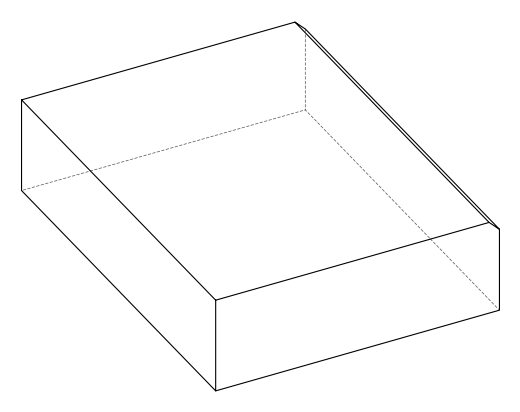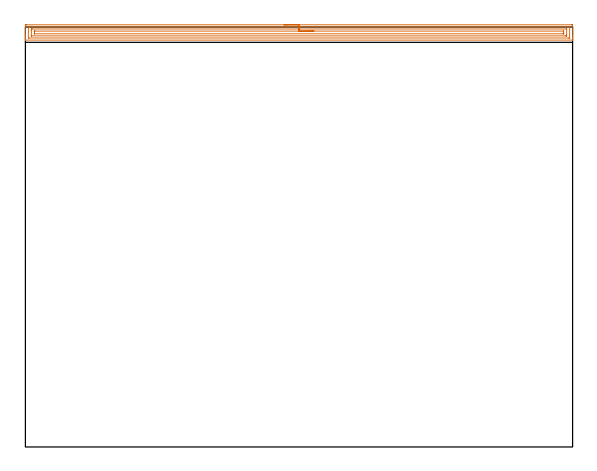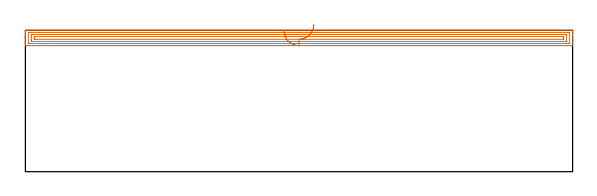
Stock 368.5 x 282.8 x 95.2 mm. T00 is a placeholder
(PLAN: 1 operations, 0 tool changes, 12 min)
(1 AREA_MILL | FG_CHAMFER_SURFACE | UGT0205_001 | 12.02 min | 19546 mm3)
(TOOL UGT0205_001 | Chamfer Mill 20 x 3 x 45 deg. | D20 FL50 Z2)
(OP 1 AREA_MILL)
G17 G21 G94 G90
T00 M6
G54
G17 G0 G90 X174.25 Y284.3 S1061 M3
G43 Z105.2 H0
Z94.9
G94 G1 X174.288 Z94.028 F250.
X174.402 Z93.164
X174.591 Z92.312
X174.853 Z91.48
X175.187 Z90.674
X175.59 Z89.9
X176.059 Z89.164
X176.59 Z88.472
X177.179 Z87.829
X177.822 Z87.24
X178.514 Z86.709
X179.25 Z86.24
X180.024 Z85.837
X180.83 Z85.503
X181.662 Z85.241
X182.514 Z85.052
X183.378 Z84.938
X184.25 Z84.9
X367.879
X368.426 Y284.295 Z84.903
X368.49 Y284.292 Z84.906
X368.5 Y284.222 Z84.975
Y276.966 Z92.229
Y276.433 Z92.764
Y276.092 Z93.104
Y275.559 Z93.637
Y275.218 Z93.977
Y274.536 Z94.664
Y274.268 Z94.931
X368.497 Y274.132 Z95.06
X368.49 Y274.002 Z95.188
X368.326 Y274. Z95.2
X0.174
X0.01 Y274.002 Z95.188
X0.003 Y274.132 Z95.06
X0. Y274.269 Z94.931
Y274.536 Z94.664
Y275.218 Z93.977
Y276.433 Z92.764
Y276.966 Z92.229
Y283.689 Z85.508
X0.004 Y283.956 Z85.242
X0.01 Y284.293 Z84.904
X0.272 Y284.297 Z84.902
X0.621 Y284.3 Z84.9
X184.25
Y282.886 Z86.314
X366.293 Y282.885 Z86.315
X366.445 Y282.883 Z86.317
X366.481 Y282.88 Z86.32
X366.49 Y282.878 Z86.322
X366.494 Y282.868 Z86.332
X366.497 Y282.837 Z86.363
X366.5 Y282.683 Z86.517
Y275.693 Z93.507
X366.497 Y275.559 Z93.641
X366.493 Y275.453 Z93.747
X366.49 Y275.424 Z93.776
X366.479 Y275.421 Z93.779
X366.438 Y275.419 Z93.781
X366.092 Y275.415 Z93.785
X2.207
X2.055 Y275.417 Z93.783
X2.019 Y275.42 Z93.78
X2.01 Y275.422 Z93.778
X2.006 Y275.432 Z93.768
X2.003 Y275.463 Z93.737
X2. Y275.617 Z93.583
Y282.607 Z86.593
X2.003 Y282.741 Z86.459
X2.007 Y282.847 Z86.353
X2.01 Y282.876 Z86.324
X2.021 Y282.879 Z86.321
X2.062 Y282.881 Z86.319
X2.408 Y282.885 Z86.315
X184.25 Y282.886 Z86.314
Y281.472 Z87.728
X364.165 Y281.471 Z87.729
X364.305 Y281.47 Z87.73
X364.444 Y281.467 Z87.733
X364.478 Y281.465 Z87.735
X364.49 Y281.447 Z87.753
X364.496 Y281.398 Z87.802
X364.498 Y281.334 Z87.866
X364.5 Y281.143 Z88.057
Y277.839 Z91.361
Y277.648 Z91.552
X364.494 Y276.966 Z92.234
X364.49 Y276.871 Z92.329
X364.483 Y276.835 Z92.365
X364.441 Y276.832 Z92.368
X364.305 Y276.83 Z92.37
X363.551 Y276.828 Z92.372
X4.335 Y276.829 Z92.371
X4.195 Y276.83 Z92.37
X4.056 Y276.833 Z92.367
X4.022 Y276.835 Z92.365
X4.01 Y276.853 Z92.347
X4.005 Y276.902 Z92.298
X4.002 Y276.966 Z92.234
X4. Y277.156 Z92.044
Y280.461 Z88.739
Y280.652 Z88.548
X4.006 Y281.334 Z87.866
X4.01 Y281.429 Z87.771
X4.017 Y281.465 Z87.735
X4.059 Y281.468 Z87.732
X4.195 Y281.47 Z87.73
X4.949 Y281.471 Z87.729
X184.25 Y281.472 Z87.728
Y280.057 Z89.143
X362.358
X362.405 Y280.056 Z89.144
X362.454 Y280.054 Z89.146
X362.487 Y280.051 Z89.149
X362.49 Y280.01 Z89.19
X362.5 Y279.604 Z89.596
Y278.73 Z90.47
X362.497 Y278.285 Z90.915
X362.494 Y278.259 Z90.941
X362.491 Y278.251 Z90.949
X362.478 Y278.249 Z90.951
X362.394 Y278.245 Z90.955
X362.265 Y278.243 Z90.957
X362.105
X6.142
X6.095 Y278.244 Z90.956
X6.046 Y278.246 Z90.954
X6.013 Y278.249 Z90.951
X6.01 Y278.29 Z90.91
X6. Y278.696 Z90.504
Y279.57 Z89.63
Y279.587 Z89.613
X6.003 Y280.015 Z89.185
X6.006 Y280.041 Z89.159
X6.009 Y280.049 Z89.151
X6.022 Y280.051 Z89.149
X6.106 Y280.055 Z89.145
X6.235 Y280.057 Z89.143
X6.395
X184.25
X185.122 Z89.181
X185.987 Z89.295
X186.838 Z89.483
X187.67 Z89.746
X188.476 Z90.08
X189.25 Z90.482
X189.986 Z90.951
X190.678 Z91.482
X191.321 Z92.072
X191.91 Z92.715
X192.442 Z93.407
X192.91 Z94.143
X193.313 Z94.917
X193.647 Z95.723
X193.909 Z96.555
X194.098 Z97.406
X194.212 Z98.271
X194.25 Z99.143
G0 Z105.2
M5
M2
